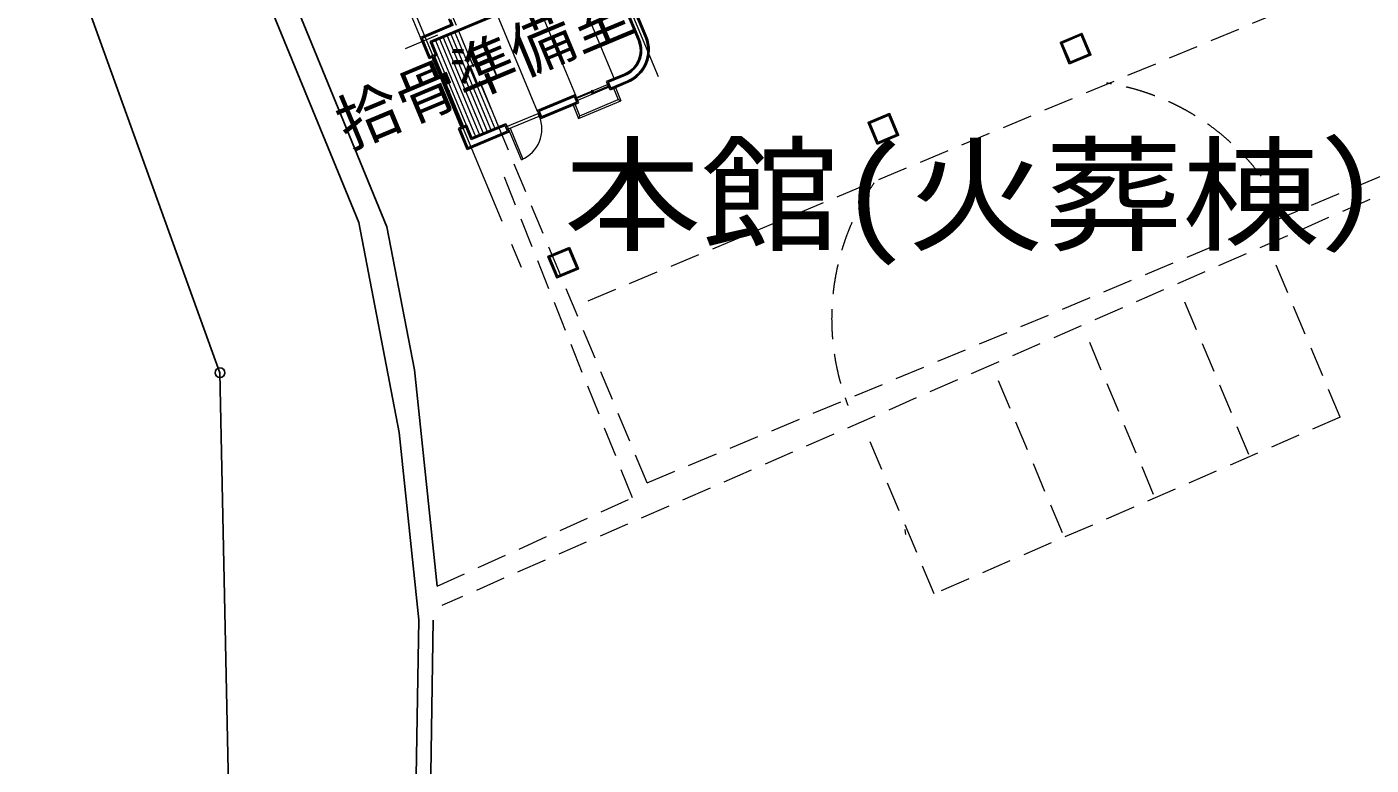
# Model space of a CAD drawing. Units: millimetres, scale not verified. Extents: x -31809 to 45902, y -57727 to 50868.
# Drawn here: x -23877 to 8381, y 5660 to 23365 of the extents above; entities that cross this region are included whole.
import ezdxf
from ezdxf.enums import TextEntityAlignment as Align

# ---------------------------------------------------------------- set-up
doc = ezdxf.new("R2010")
doc.units = ezdxf.units.MM
doc.header["$LTSCALE"] = 600
doc.linetypes.add('CHAIN2', pattern=[12, 9, -1, 1, -1])
doc.linetypes.add('DASHED1', pattern=[1.8, 1.2, -0.6])
for name, color, linetype, lineweight in [('0-0', 7, 'Continuous', 25), ('0-1', 4, 'DASHED1', 9), ('3-1', 3, 'Continuous', 25)]:
    doc.layers.add(name, color=color, linetype=linetype, lineweight=lineweight)
doc.layers.add('3-A', color=4, linetype='Continuous')
doc.layers.add('3-B', color=3, linetype='Continuous')
doc.styles.add('ＭＳ 明朝', font='')
doc.styles.get('ＭＳ 明朝').set_extended_font_data('MS Mincho')

msp = doc.modelspace()

# ---------------------------------------------------------------- linework, layer by layer
at = {"layer": '0-0'}
for p, q in [((-19916.7, 28432.9), (-15911.7, 18672.5)), ((-19243.5, 15071.5), (-23877.1, 27900.9)), ((-15911.7, 18672.5), (-14941.8, 13633.9)), ((-14576.9, 15142.2), (-15236.4, 18568.5)), ((-14033.4, 9953.6), (-14576.9, 15142.2)), ((-14941.8, 13633.9), (-14471.6, 9144.4)), ((-14613.1, 641.4), (-14471.6, 9144.4)), ((-14125.4, 9138.6), (-14257.6, 1196.1))]:
    msp.add_line(p, q, dxfattribs=at)
for points in [[(-23405.4, 33860.6), (-19222.4, 28282.7), (-15236.4, 18568.5)], [(-23253.9, -6728.4), (-18899.5, -1344.3), (-19243.5, 15071.5)]]:
    msp.add_lwpolyline(points, dxfattribs=at)
msp.add_circle((-19243.5, 15071.5), 116.2, dxfattribs=at)
at = {"layer": '0-1'}
for p, q in [((-8993, 12433.1), (-18103.4, 34253.8)), ((9182.8, 24970.5), (-10752.5, 16647.3)), ((-8993, 12433.1), (10942.2, 20756.3)), ((11319.2, 20520.1), (-13915.8, 9491.6)), ((-9346.1, 12071), (-12484.2, 19928.4)), ((7637.4, 14002.4), (6088, 17686.6)), ((3906.3, 16769.1), (5466.7, 13058.6)), ((1619.4, 15807.3), (3191.4, 12069.4)), ((-569.8, 14886.6), (1013.2, 11122.4)), ((7637.4, 14002.4), (-2104.2, 9767.1)), ((-2104.2, 9767.1), (-3703.1, 13568.9)), ((-14033.4, 9953.6), (-9346.1, 12071)), ((-2785.2, 11190.6), (-2798.5, 11313.1))]:
    msp.add_line(p, q, dxfattribs=at)
for start, end in [(25.90825, 81.23993), (145.25693, 201.31709)]:
    msp.add_arc((1156.1, 16365.5), 5720.5, start, end, dxfattribs=at)
at = {"layer": '3-1', "color": 4, "lineweight": 9}
for p, q in [((-14432.8, 23112.9), (-19287.3, 34740.2)), ((-10748.3, 24423.6), (-9785.1, 22116.6)), ((-11671.1, 24038.4), (-10707.9, 21731.4)), ((-12593.9, 23653.1), (-11630.7, 21346.1))]:
    msp.add_line(p, q, dxfattribs=at)
at = {"layer": '3-1', "color": 7}
for p, q in [((-8845.1, 25250.8), (-14197.3, 23016.2)), ((-9174.2, 23054.4), (-9501.7, 23838.8)), ((-9035.8, 23112.2), (-9305.5, 23758.1)), ((-14068.2, 22707), (-14197.3, 23016.2)), ((-13241.1, 22413), (-13048.5, 21951.6)), ((-9523.6, 22204.1), (-9925.1, 22036.5)), ((-9925.1, 22036.5), (-9867.3, 21898.1)), ((-9465.8, 22065.7), (-9867.3, 21898.1)), ((-11586.1, 21343), (-10737.1, 21697.5)), ((-10737.1, 21697.5), (-10679.3, 21559.1)), ((-11586.1, 21343), (-11528.3, 21204.6)), ((-10679.3, 21559.1), (-11528.3, 21204.6)), ((-13214.8, 20663), (-12398.2, 21004)), ((-12340.4, 20865.6), (-12398.2, 21004)), ((-13482.3, 20914.4), (-13295.5, 20466.8)), ((-13295.5, 20466.8), (-12340.4, 20865.6))]:
    msp.add_line(p, q, dxfattribs=at)
at = {"layer": '3-1'}
for p, q in [((-8935, 25180.7), (-14158.1, 23000)), ((-9201.9, 23042.8), (-9541, 23854.9)), ((-9008.1, 23123.7), (-9266.3, 23742)), ((-14222.8, 22610), (-14432.8, 23112.9)), ((-14029, 22690.9), (-14158.1, 23000)), ((-14158.2, 22637), (-14222.8, 22610)), ((-14029, 22690.9), (-14093.6, 22663.9)), ((-9535.2, 22231.8), (-9964.3, 22052.7)), ((-9964.3, 22052.7), (-9883.4, 21858.9)), ((-9454.3, 22038), (-9883.4, 21858.9)), ((-11625.3, 21359.2), (-10721, 21736.7)), ((-10721, 21736.7), (-10640.1, 21543)), ((-11625.3, 21359.2), (-11544.4, 21165.4)), ((-10640.1, 21543), (-11544.4, 21165.4)), ((-13392.4, 20984.4), (-13327.8, 21011.4)), ((-13327.8, 21011.4), (-13198.7, 20702.3)), ((-13198.7, 20702.3), (-12382, 21043.2)), ((-12355.1, 20978.6), (-12382, 21043.2)), ((-13521.6, 20930.5), (-13457, 20957.5)), ((-13521.6, 20930.5), (-13311.6, 20427.6)), ((-13311.6, 20427.6), (-12301.1, 20849.5)), ((-12301.1, 20849.5), (-12328.1, 20914.1))]:
    msp.add_line(p, q, dxfattribs=at)
at = {"layer": '3-1', "color": 5, "linetype": 'CHAIN2', "lineweight": 9}
for p, q in [((-9825.5, 24808.9), (-8724.5, 22171.9)), ((-14559.6, 23689.3), (-11839.5, 17174.2)), ((-14792.5, 22849), (-14014.3, 23173.9))]:
    msp.add_line(p, q, dxfattribs=at)
at = {"layer": '3-1', "color": 2, "lineweight": 9}
for p, q in [((-13609, 23229.3), (-12649.6, 20931.5)), ((-13516.7, 23267.8), (-13171.9, 22441.9)), ((-14070.4, 23036.6), (-13111, 20738.9)), ((-13978.1, 23075.2), (-13018.8, 20777.4)), ((-13885.8, 23113.7), (-12926.5, 20815.9)), ((-13793.6, 23152.2), (-12834.2, 20854.5)), ((-13701.3, 23190.8), (-12741.9, 20893)), ((-14033.6, 22689), (-13332.4, 21009.5)), ((-12979.2, 21980.5), (-12557.4, 20970)), ((-10609.5, 21236.1), (-9686.7, 21621.3)), ((-9800.3, 21893.6), (-9686.7, 21621.3)), ((-9754.2, 21912.8), (-9621.3, 21594.5)), ((-9686.7, 21621.3), (-9621.3, 21594.5)), ((-10769.3, 21489), (-10636.4, 21170.7)), ((-10609.5, 21236.1), (-10723.1, 21508.3)), ((-10636.4, 21170.7), (-9621.3, 21594.5)), ((-10636.4, 21170.7), (-10609.5, 21236.1))]:
    msp.add_line(p, q, dxfattribs=at)
at = {"layer": '3-1', "color": 6, "lineweight": 18}
for p, q in [((-13428.5, 20980.2), (-14122, 22641.2)), ((-13396.2, 20993.7), (-14089.7, 22654.7)), ((-10684.8, 21676), (-9946.6, 21984.2)), ((-10329.9, 21773.3), (-9928.4, 21940.9)), ((-13724.5, 21831.9), (-13826, 21789.5)), ((-13801.4, 21821.5), (-13783, 21829.2)), ((-13447, 20972.5), (-13801.4, 21821.5)), ((-10675.9, 21654.8), (-10274.5, 21822.4)), ((-10657.8, 21611.4), (-9919.6, 21919.6)), ((-10281, 21747.1), (-10323.4, 21848.6)), ((-12382.8, 20967.1), (-11570.7, 21306.1)), ((-13447, 20972.5), (-13428.5, 20980.2)), ((-12345.8, 20982.5), (-12382.8, 20967.1)), ((-12355.8, 20902.5), (-11543.7, 21241.5)), ((-12382.8, 20967.1), (-12355.8, 20902.5)), ((-12318.9, 20917.9), (-12282, 20933.3)), ((-12010.6, 20179.7), (-12318.9, 20917.9)), ((-12282, 20933.3), (-11973.7, 20195.1)), ((-11973.7, 20195.1), (-12010.6, 20179.7))]:
    msp.add_line(p, q, dxfattribs=at)
at = {"layer": '3-1'}
msp.add_lwpolyline([(-14432.8, 23112.9), (-13694.5, 23421.1), (-13752.3, 23559.6)], dxfattribs=at)
at = {"layer": '3-1', "color": 7}
for points in [[(-14393.5, 23096.8), (-13655.3, 23405), (-13713.1, 23543.4)], [(-14068.2, 22707), (-14206.7, 22649.2), (-14393.5, 23096.8)], [(-12779.7, 22605.7), (-13241.1, 22413), (-13048.6, 21951.5)], [(-13048.6, 21951.5), (-12587.1, 22144.3), (-12779.7, 22605.7)], [(-13482.3, 20914.4), (-13343.9, 20972.2), (-13214.8, 20663)]]:
    msp.add_lwpolyline(points, dxfattribs=at)
at = {"layer": '3-1'}
for points in [[(1138.9, 22478.3), (1655.6, 22694.1), (1439.9, 23210.9), (923.1, 22995.1)], [(-3475.1, 20551.9), (-2958.4, 20767.7), (-3174.1, 21284.5), (-3690.9, 21068.7)], [(-10856.4, 18077), (-11373.2, 17861.3), (-11157.5, 17344.5), (-10640.7, 17560.3)]]:
    msp.add_lwpolyline(points, close=True, dxfattribs=at)
at = {"layer": '3-1', "color": 7}
for points in [[(1155, 22517.6), (1616.4, 22710.2), (1423.7, 23171.6), (962.3, 22979)], [(-3459, 20591.2), (-2997.6, 20783.8), (-3190.3, 21245.2), (-3651.7, 21052.6)], [(-11141.3, 17383.7), (-10679.9, 17576.4), (-10872.6, 18037.8), (-11334, 17845.2)]]:
    msp.add_lwpolyline(points, close=True, dxfattribs=at)
at = {"layer": '3-1', "color": 6, "lineweight": 18}
for points in [[(-13460.8, 20966.7), (-14154.3, 22627.7), (-14089.7, 22654.7), (-14105.1, 22691.6), (-14169.7, 22664.7), (-14154.3, 22627.7)], [(-13767.6, 21792.3), (-13749.1, 21800), (-14103.6, 22648.9), (-14122, 22641.2)], [(-12355.8, 20902.5), (-12318.9, 20917.9), (-12345.8, 20982.5)]]:
    msp.add_lwpolyline(points, dxfattribs=at)
for points in [[(-9946.6, 21984.2), (-9909.6, 21999.6), (-9882.7, 21935), (-9919.6, 21919.6)], [(-10684.8, 21676), (-10721.7, 21660.6), (-10694.7, 21596), (-10657.8, 21611.4)], [(-11607.6, 21290.7), (-11570.7, 21306.1), (-11543.7, 21241.5), (-11580.6, 21226.1)], [(-13460.8, 20966.7), (-13396.2, 20993.7), (-13380.8, 20956.8), (-13445.4, 20929.8)]]:
    msp.add_lwpolyline(points, close=True, dxfattribs=at)
at = {"layer": '3-1'}
for radius in [620, 830]:
    msp.add_arc((-9774.1, 22804), radius, 292.661, 22.661, dxfattribs=at)
at = {"layer": '3-1', "color": 7}
for radius in [650, 800]:
    msp.add_arc((-9774.1, 22804), radius, 292.661, 22.661, dxfattribs=at)
at = {"layer": '3-1', "color": 6, "lineweight": 18}
msp.add_arc((-12318.9, 20917.9), 800, 292.661, 22.661, dxfattribs=at)

# ---------------------------------------------------------------- texts
at = {"layer": '3-A', "style": 'ＭＳ 明朝'}
msp.add_text('拾骨準備室', height=1100, rotation=22.661, dxfattribs=at).set_placement((-16026.4, 20131.7), align=Align.BOTTOM_LEFT)
at = {"layer": '3-B', "style": 'ＭＳ 明朝', "width": 1.1}
msp.add_text('本館(火葬棟）', height=2199, dxfattribs=at).set_placement((-10992.2, 17573.2), align=Align.BOTTOM_LEFT)

doc.saveas('drawing.dxf')
